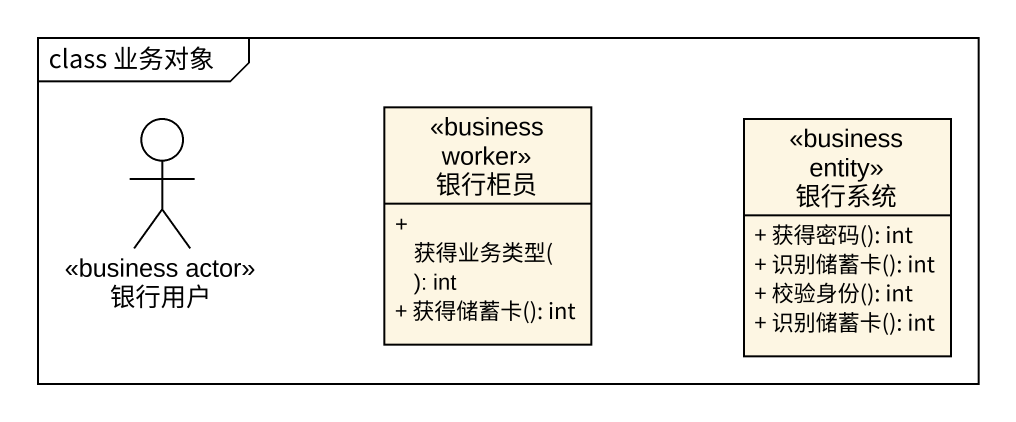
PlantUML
@startuml
mainframe class 业务对象
allowmixing
hide circle
hide empty members
skinparam classAttributeIconSize 0
actor 银行用户 <<business actor>>
class 银行柜员 <<business worker>> {
  + 获得业务类型(): int
  + 获得储蓄卡(): int
}
class 银行系统 <<business entity>> {
  + 获得密码(): int
  + 识别储蓄卡(): int
  + 校验身份(): int
  + 识别储蓄卡(): int
}
@enduml
